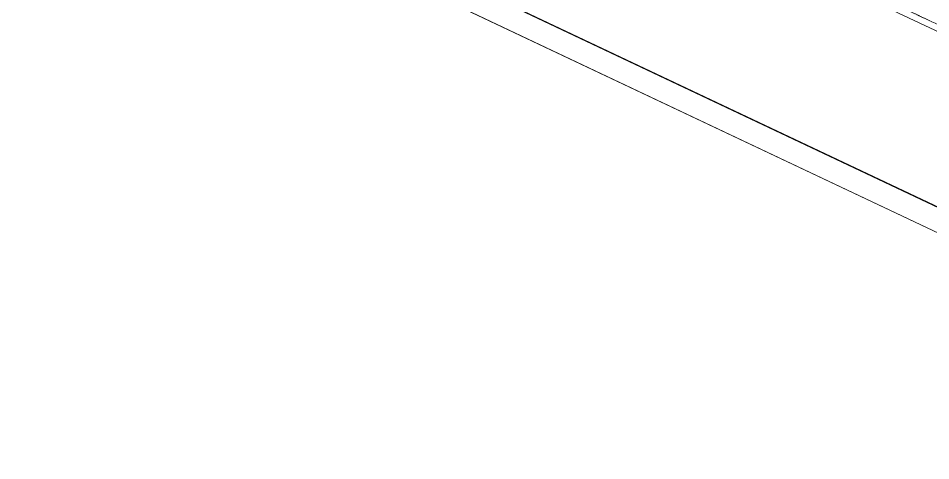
# Model space of a CAD drawing. Header units: inches. Extents: x 27328 to 120839, y -4075 to 4147.
# Drawn here: x 28674 to 31313, y -1801 to -521 of the extents above; entities that cross this region are included whole.
import ezdxf

# ---------------------------------------------------------------- set-up
doc = ezdxf.new("R2010")
doc.units = ezdxf.units.IN
doc.header["$MEASUREMENT"] = 0
doc.linetypes.add('IMPORT-CENTER2 _2_', pattern=[6.328125, 4.21875, -0.703125, 0.703125, -0.703125])
for name, color, linetype, lineweight in [('A-DETL', 90, 'Continuous', 9), ('C-TOPO', 7, 'Continuous', 9), ('G-ANNO-SYMB', 111, 'Continuous', 9)]:
    doc.layers.add(name, color=color, linetype=linetype, lineweight=lineweight)

msp = doc.modelspace()

# ---------------------------------------------------------------- linework, layer by layer
at = {"layer": 'A-DETL', "linetype": 'IMPORT-CENTER2 _2_'}
msp.add_line((33245.9, -1443.9), (27848, 1109), dxfattribs=at)
at = {"layer": 'C-TOPO'}
for p, q in [((32725.1, -1799.8), (27328.4, 752.6)), ((28927.5, 69.4), (31406.4, -1103))]:
    msp.add_line(p, q, dxfattribs=at)
at = {"layer": 'C-TOPO', "lineweight": 25}
msp.add_line((31406.6, -1102.5), (28928.6, 69.5), dxfattribs=at)
at = {"layer": 'G-ANNO-SYMB'}
for p, q in [((27327.8, 1334.3), (32725.7, -1218.7)), ((32725.7, -1800.7), (27327.8, 752.2))]:
    msp.add_line(p, q, dxfattribs=at)

doc.saveas('drawing.dxf')
